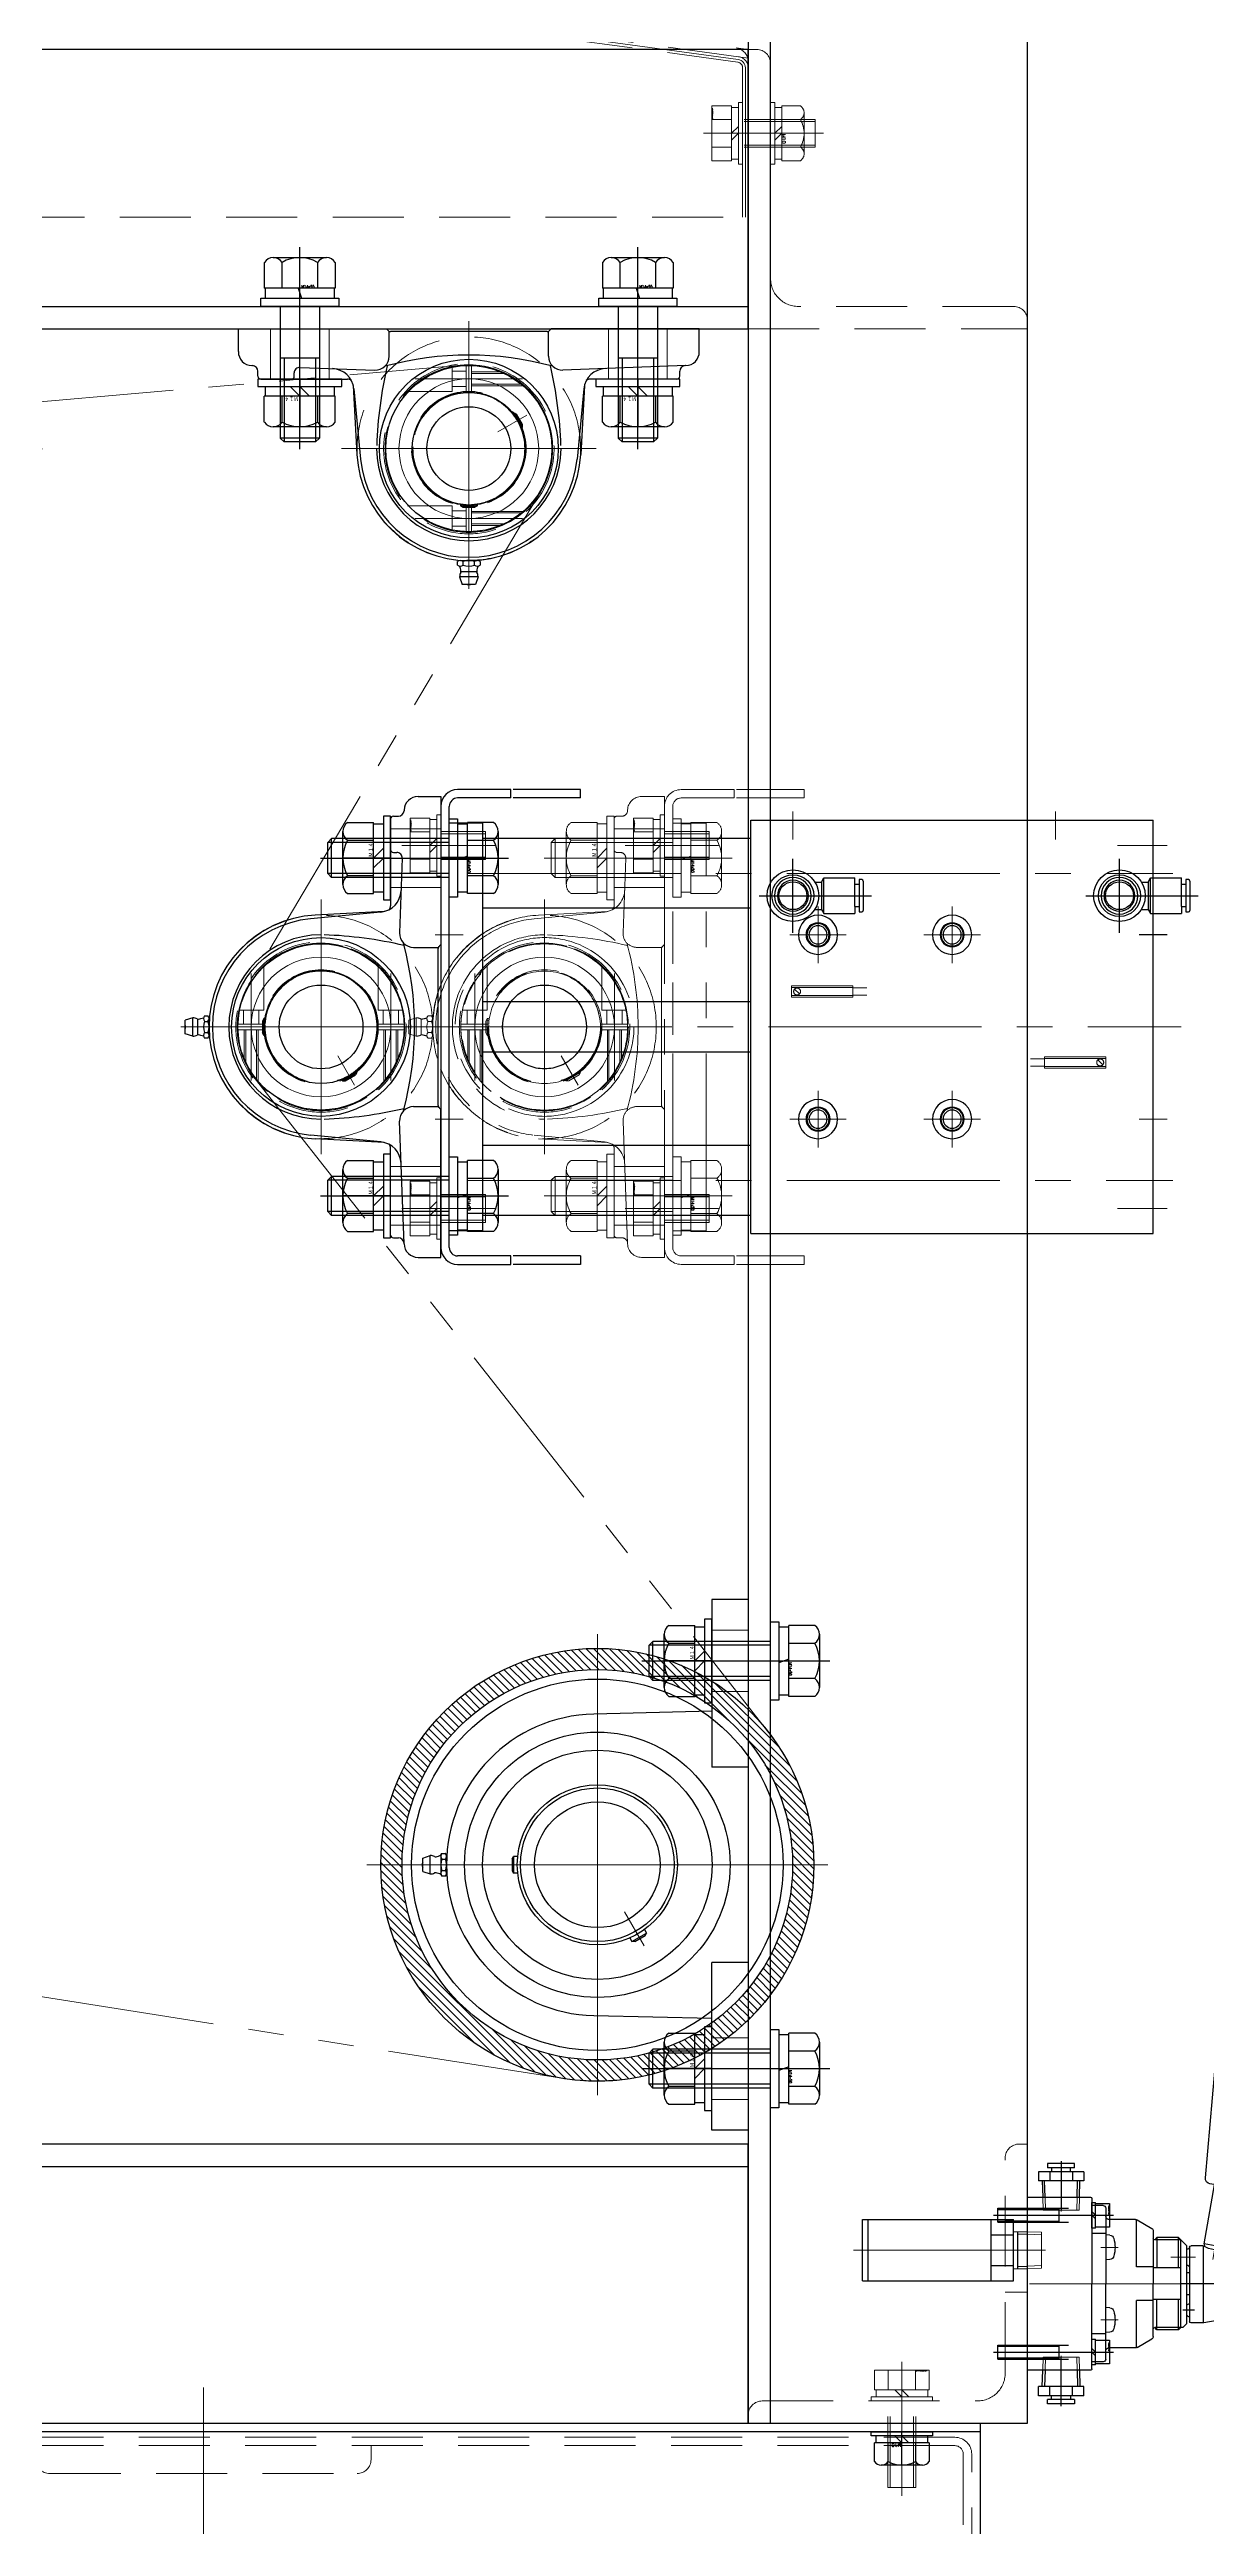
# Model space of a CAD drawing. Header units: millimetres. Extents: x -8731 to 85711, y -14522 to 31379.
# Drawn here: x 7491 to 7905, y 21304 to 22191 of the extents above; entities that cross this region are included whole.
import ezdxf

# ---------------------------------------------------------------- set-up
doc = ezdxf.new("R2010")
doc.units = ezdxf.units.MM
doc.header["$LTSCALE"] = 4
for name, pattern in [('CENTER2', [28.575, 19.05, -3.175, 3.175, -3.175]), ('HIDDEN', [9.525, 6.35, -3.175]), ('PHANTOM2', [31.75, 15.875, -3.175, 3.175, -3.175, 3.175, -3.175])]:
    doc.linetypes.add(name, pattern=pattern)
for name, color, linetype, lineweight in [('01_NORMAL', 7, 'Continuous', 25), ('04_HIDDEN', 2, 'HIDDEN', 13), ('05_CENTER', 4, 'CENTER2', 13), ('06_PHANTOM', 2, 'PHANTOM2', 13)]:
    doc.layers.add(name, color=color, linetype=linetype, lineweight=lineweight)
doc.layers.add('10_DRAFT', color=8, linetype='Continuous', lineweight=0, plot=False)
doc.styles.add('KANJI0', font='txt.shx', dxfattribs={"width": 0.9, "height": 30, "bigfont": 'bigfont'})
doc.styles.add('KSS_TXT', font='txt.shx', dxfattribs={"bigfont": 'extfont2.shx'})
doc.styles.add('KSS_TXT_L', font='txt.shx', dxfattribs={"height": 9, "bigfont": 'extfont2.shx'})

# ---------------------------------------------------------------- blocks, each defined once
blk = doc.blocks.new('A$C2A205131_1_1_1')
at = {"color": 0}
for p, q in [((0, 18), (0, -37.63)), ((1025, 18), (0, 18))]:
    blk.add_line(p, q, dxfattribs=at)
blk.add_arc((5, -37.63), 5, 180, 262.25966, dxfattribs=at)
at = {"layer": '04_HIDDEN'}
for p, q in [((2, 18), (2, -35.48)), ((3.46, -39.44), (1026.27, -178.47)), ((3.73, -37.46), (1026.54, -176.48))]:
    blk.add_line(p, q, dxfattribs=at)
for radius in [4, 2]:
    blk.add_arc((4, -35.48), radius, 180, 262.25966, dxfattribs=at)
at = {"layer": '05_CENTER'}
blk.add_line((-4.66, -12), (6.66, -12), dxfattribs=at)
at = {"layer": '10_DRAFT'}
for p, q in [((0, -38.97), (0, -35.48)), ((0, -37.63), (0, -42)), ((3.46, -39.44), (0, -38.97)), ((0, -42), (4.33, -42.59))]:
    blk.add_line(p, q, dxfattribs=at)
blk.add_lwpolyline([(1029, -272), (1029, -180.45, 0.375177), (1026.4, -177.47), (3.6, -38.45, -0.375177), (1, -35.48), (1, 18)], format="xyb", dxfattribs=at)
blk = doc.blocks.new('A$C7E374867_2_1')
at = {"color": 0}
for p, q in [((-9.81, 11), (9.81, 11)), ((-9.81, 4), (-9.81, 11)), ((-4.91, 4), (-4.91, 11)), ((4.91, 4), (4.91, 11)), ((9.81, 4), (9.81, 11)), ((-11, 1.5), (11, 1.5)), ((-11, 1.5), (-11, 0)), ((-11, 0), (11, 0)), ((9.81, 4), (-9.81, 4)), ((-9.25, 4), (-9.25, 1.5)), ((0, 1.5), (-2.5, 4)), ((0, 4), (2.5, 1.5)), ((9.25, 1.5), (9.25, 4)), ((11, 0), (11, 1.5))]:
    blk.add_line(p, q, dxfattribs=at)
at = {"color": 0, "linetype": 'CENTER2'}
blk.add_line((0, -29), (0, 14), dxfattribs=at)
at = {"color": 0, "linetype": 'HIDDEN'}
for p, q in [((-5, -26), (-5, 0)), ((-4.19, -26), (-4.19, 0)), ((4.19, -26), (4.19, 0)), ((5, -26), (5, 0)), ((-5, -26), (5, -26))]:
    blk.add_line(p, q, dxfattribs=at)
at = {"layer": '10_DRAFT', "style": 'KSS_TXT_L'}
blk.add_text('BT-M10x30L,SW,PW', height=0.3, dxfattribs=at).set_placement((5.05, 10.66))
blk = doc.blocks.new('M10Nza_1_1_1')
at = {"color": 0}
for p, q in [((-9.8, 4), (-9.8, 10.69)), ((-7.35, 12), (7.35, 12)), ((-4.9, 4), (-4.9, 10.69)), ((4.9, 10.69), (4.9, 4)), ((9.8, 10.69), (9.8, 4)), ((-9.8, 4), (9.8, 4)), ((-9.2, 1.5), (-9.2, 4)), ((0, 1.5), (-2.5, 4)), ((0, 4), (2.5, 1.5)), ((9.2, 4), (9.2, 1.5))]:
    blk.add_line(p, q, dxfattribs=at)
at = {"color": 0, "linetype": 'CENTER2'}
blk.add_line((0, 12), (0, 0), dxfattribs=at)
at = {"color": 0}
blk.add_lwpolyline([(-11, 1.5), (11, 1.5), (11, 0), (-11, 0)], close=True, dxfattribs=at)
for centre, radius, start, end in [((-7.35, 9.06), 2.94, 33.626, 146.374), ((0, 2.2), 9.8, 60, 120), ((7.35, 9.06), 2.94, 33.626, 146.374)]:
    blk.add_arc(centre, radius, start, end, dxfattribs=at)
at = {"layer": '10_DRAFT', "style": 'KSS_TXT'}
blk.add_text('M10', height=1.25, dxfattribs=at).set_placement((0.26, 4.12))
blk = doc.blocks.new('A$C08C40B1A_1')
at = {"layer": '04_HIDDEN'}
blk.add_blockref('A$C2A205131_1_1_1', (-1500, 12), dxfattribs=at)
for name, p, rotation in [('A$C7E374867_2_1', (-1498, 0), 270), ('M10Nza_1_1_1', (-1508, 0), 90)]:
    blk.add_blockref(name, p, dxfattribs=dict(at, rotation=rotation))
blk = doc.blocks.new('MUCAP206Ja_1_1_1')
at = {"color": 0}
for p, q in [((-3.3, 88.8), (-2.4, 91.5)), ((-3.3, 88.8), (3.3, 88.8)), ((-2.4, 91.5), (2.4, 91.5)), ((3.3, 88.8), (2.4, 91.5)), ((-4.04, 83.37), (-4.04, 84.63)), ((3.03, 83), (-3.03, 83)), ((-2.8, 87.05), (2.8, 87.05)), ((-2.02, 84.63), (-2.02, 83.37)), ((2.02, 84.63), (2.02, 83.37)), ((4.04, 84.63), (4.04, 83.37)), ((-3, 63.4), (-2.13, 63.9)), ((3, 63.4), (-3, 63.4)), ((-3, 62.93), (-3, 63.4)), ((-2.45, 63), (-2.45, 63.72)), ((2.13, 63.9), (-2.13, 63.9)), ((3, 63.4), (2.13, 63.9)), ((2.45, 63), (2.45, 63.72)), ((3, 62.93), (3, 63.4)), ((-41.38, 20.25), (-40.04, 45.06)), ((-41.16, 21.47), (-38.73, 46.65)), ((41.16, 21.47), (38.73, 46.65)), ((41.38, 20.25), (40.04, 45.06)), ((-18.84, 35.48), (-19.25, 35.25)), ((-19.25, 35.25), (-16.25, 30.05)), ((-19.25, 35.25), (-19.25, 34.25)), ((-18.63, 34.97), (-19.25, 34.61)), ((-19.25, 34.25), (-17.12, 30.55)), ((-16.25, 30.05), (-17.12, 30.55)), ((-16.18, 30.73), (-16.8, 30.37)), ((-15.84, 30.29), (-16.25, 30.05)), ((-74.5, 18), (-43.4, 18)), ((74.5, 18), (43.4, 18)), ((-77.69, 13.18), (-33.69, 14.81)), ((-75.5, 17), (-75.5, 15.19)), ((-28.5, 9.81), (-28.5, 1)), ((28.5, 9.81), (28.5, 1)), ((60.43, 13.82), (33.69, 14.81)), ((62.5, 17), (62.5, 15.82)), ((75.5, 17), (75.5, 15.19)), ((77.69, 13.18), (77.43, 13.19)), ((-82.5, 8.18), (-82.5, 0)), ((-82.5, 0), (-29.5, 0)), ((-29.5, 0), (-28.5, 1)), ((-28.09, 1), (28.09, 1)), ((29.5, 0), (28.5, 1)), ((82.5, 0), (29.5, 0)), ((82.5, 8.18), (82.5, 0))]:
    blk.add_line(p, q, dxfattribs=at)
for radius in [32, 29.75, 20.25, 15]:
    blk.add_circle((0, 42.9), radius, dxfattribs=at)
for centre, radius, start, end in [((0, 88.8), 3.3, 180, 208.06161), ((0, 90.01), 1.59, 69.55499, 110.44501), ((0, 88.8), 3.3, 331.93839, 0), ((0, 42.9), 40.1, 3.08459, 176.91541), ((0, 42.9), 38.91, 5.52315, 174.47685), ((-3.03, 83.44), 1.56, 49.73979, 130.26021), ((-3.03, 84.56), 1.56, 229.73979, 310.26021), ((-8.79, 87.42), 6, 336.17154, 353.89834), ((-3.62, 86.87), 0.8, 353.89834, 28.06161), ((0, 79.3), 5.7, 69.22909, 110.77091), ((0, 88.7), 5.7, 249.22909, 290.77091), ((3.03, 83.44), 1.56, 49.73979, 130.26021), ((3.03, 84.56), 1.56, 229.73979, 310.26021), ((3.62, 86.87), 0.8, 151.93839, 186.10166), ((8.79, 87.42), 6, 186.10166, 203.82846), ((0, 42.9), 33, 0, 180), ((112.94, 46.65), 146, 181.90096, 193.24508), ((-112.94, 46.65), 146, 346.75492, 358.09904), ((-74.5, 17), 1, 90, 180), ((-49.13, 22.24), 8, 272.1211, 354.47685), ((-43.4, 20), 2, 270, 312.59897), ((49.13, 22.24), 8, 185.52315, 267.8789), ((43.4, 20), 2, 227.40103, 270), ((63.5, 17), 1, 90, 180), ((74.5, 17), 1, 0, 90), ((-77.5, 8.18), 5, 92.1211, 180), ((-77.5, 15.19), 2, 272.1211, 0), ((-33.5, 9.81), 5, 0, 92.1211), ((0, 123.4), 114, 254.71535, 285.28465), ((33.5, 9.81), 5, 87.8789, 180), ((60.5, 15.82), 2, 267.8789, 0), ((77.5, 15.19), 2, 180, 267.8789), ((77.5, 8.18), 5, 0, 87.8789), ((-28.09, 0), 1, 90, 135), ((28.09, 0), 1, 45, 90)]:
    blk.add_arc(centre, radius, start, end, dxfattribs=at)
at = {"layer": '04_HIDDEN', "color": 0}
for p, q in [((-71, 18), (-71, 0)), ((-50, 18), (-50, 0)), ((50, 18), (50, 0)), ((71, 18), (71, 0))]:
    blk.add_line(p, q, dxfattribs=at)
at = {"layer": '05_CENTER', "color": 0}
for p, q in [((0, 93.11), (0, 0)), ((-45.17, 42.9), (45.17, 42.9)), ((-20.78, 30.9), (-10.39, 36.9)), ((-60.5, 23), (-60.5, -5)), ((60.5, 23), (60.5, -5))]:
    blk.add_line(p, q, dxfattribs=at)
at = {"layer": '10_DRAFT'}
blk.add_circle((0, 42.9), 25, dxfattribs=at)
blk = doc.blocks.new('M14Nza_1_1_1')
at = {"color": 0}
for p, q in [((-12.7, 15.4), (-12.7, 6.1)), ((-9.52, 17.1), (9.52, 17.1)), ((-6.35, 6.1), (-6.35, 15.4)), ((6.35, 15.4), (6.35, 6.1)), ((12.7, 15.4), (12.7, 6.1)), ((-12.7, 6.1), (12.7, 6.1)), ((-12.25, 2.6), (-12.25, 6.1)), ((-3.5, 6.1), (0, 2.6)), ((0, 6.1), (3.5, 2.6)), ((12.25, 6.1), (12.25, 2.6))]:
    blk.add_line(p, q, dxfattribs=at)
at = {"color": 0, "linetype": 'CENTER2'}
blk.add_line((0, 0), (0, 17.1), dxfattribs=at)
at = {"color": 0}
blk.add_lwpolyline([(-15, 0), (15, 0), (15, 2.6), (-15, 2.6)], close=True, dxfattribs=at)
for centre, radius, start, end in [((-9.52, 13.29), 3.81, 33.626, 146.374), ((0, 4.4), 12.7, 60, 120), ((9.52, 13.29), 3.81, 33.626, 146.374)]:
    blk.add_arc(centre, radius, start, end, dxfattribs=at)
at = {"layer": '10_DRAFT', "ltscale": 3, "style": 'KANJI0', "width": 0.82}
blk.add_text('Ｍ１４', height=1.5, dxfattribs=at).set_placement((0.39, 6.2))
blk = doc.blocks.new('A$C6FDC4AF3_1_1_1')
at = {"color": 0}
for radius in [40, 30.5, 20.5]:
    blk.add_circle((0, 0), radius, dxfattribs=at)
at = {"layer": '05_CENTER'}
for p, q in [((0, -45.6), (0, 45.6)), ((45.6, 0), (-45.6, 0))]:
    blk.add_line(p, q, dxfattribs=at)
blk = doc.blocks.new('A$C6A332CFA_1_1_1')
at = {"color": 0}
for radius in [30, 20]:
    blk.add_circle((0, 0), radius, dxfattribs=at)
at = {"layer": '01_NORMAL'}
blk.add_circle((0, 0), 15, dxfattribs=at)
at = {"layer": '10_DRAFT'}
for p, q in [((0, -34.46), (0, 34.46)), ((34.46, 0), (-34.46, 0))]:
    blk.add_line(p, q, dxfattribs=at)
blk = doc.blocks.new('SCSPJ40-12a_1_1')
at = {"color": 0}
for p, q in [((-1, 19.97), (-1, 29.98)), ((1, 19.97), (1, 29.98)), ((-1, -19.97), (-1, -29.98)), ((1, -19.97), (1, -29.98))]:
    blk.add_line(p, q, dxfattribs=at)
for radius, start, end in [(30, 91.91021, 268.08979), (30, 271.91021, 88.08979), (20, 92.86598, 267.13403), (20, 272.86599, 87.13401)]:
    blk.add_arc((0, 0), radius, start, end, dxfattribs=at)
at = {"layer": '04_HIDDEN', "color": 0}
for p, q in [((-13.18, 26.95), (-1, 26.95)), ((-11.99, 27.5), (-1, 27.5)), ((1, 27.75), (6, 27.75)), ((6, 20.5), (6, 29.39)), ((-19.84, 22.5), (-1, 22.5)), ((-19.2, 23.05), (-1, 23.05)), ((1, 22.25), (6, 22.25)), ((6, 20.5), (21.9, 20.5)), ((-19.84, -22.5), (-1, -22.5)), ((-19.2, -23.05), (-1, -23.05)), ((1, -22.25), (6, -22.25)), ((6, -20.5), (6, -29.39)), ((6, -20.5), (21.9, -20.5)), ((-13.18, -26.95), (-1, -26.95)), ((-11.99, -27.5), (-1, -27.5)), ((1, -27.75), (6, -27.75))]:
    blk.add_line(p, q, dxfattribs=at)
at = {"layer": '05_CENTER', "color": 0}
for p, q in [((0, 32.3), (0, -32.3)), ((-19.19, 25), (19.19, 25)), ((-32.3, 0), (32.3, 0)), ((-19.19, -25), (19.19, -25))]:
    blk.add_line(p, q, dxfattribs=at)
blk = doc.blocks.new('A$C235153E3_1_1')
for name in ['A$C6FDC4AF3_1_1_1', 'A$C6A332CFA_1_1_1']:
    blk.add_blockref(name, (0, 0))
at = {"color": 4}
blk.add_blockref('SCSPJ40-12a_1_1', (0, 0), dxfattribs=at)
blk = doc.blocks.new('A$C3DE3586F_1_1_1')
at = {"color": 0, "linetype": 'CENTER2'}
blk.add_line((0, -51.09), (0, 21.25), dxfattribs=at)
at = {"color": 0}
for p, q in [((-12.7, 15.8), (-12.7, 6.5)), ((-9.52, 17.5), (9.52, 17.5)), ((-6.35, 6.5), (-6.35, 15.8)), ((6.35, 15.8), (6.35, 6.5)), ((12.7, 15.8), (12.7, 6.5)), ((-14, 0), (-14, 3)), ((-14, 3), (14, 3)), ((14, 0), (-14, 0)), ((12.7, 6.5), (-12.7, 6.5)), ((-12.25, 3), (-12.25, 6.5)), ((-7, 0), (-7, -47.1)), ((-0.64, 6.5), (0.64, 3)), ((7, 0), (7, -47.1)), ((12.25, 6.5), (12.25, 3)), ((14, 3), (14, 0)), ((7, -18.5), (-7, -18.5)), ((-5.6, -18.5), (-5.6, -48.5)), ((5.6, -18.5), (5.6, -48.5)), ((-7, -47.1), (-5.6, -48.5)), ((7, -47.1), (-7, -47.1)), ((5.6, -48.5), (-5.6, -48.5)), ((7, -47.1), (5.6, -48.5))]:
    blk.add_line(p, q, dxfattribs=at)
for centre, radius, start, end in [((-9.52, 13.69), 3.81, 33.626, 146.374), ((0, 4.8), 12.7, 60, 120), ((9.52, 13.69), 3.81, 33.626, 146.374)]:
    blk.add_arc(centre, radius, start, end, dxfattribs=at)
at = {"layer": '10_DRAFT', "ltscale": 3, "style": 'KANJI0', "width": 0.82}
blk.add_text('M14x55', height=1, dxfattribs=at).set_placement((0.53, 6.6))
blk = doc.blocks.new('A$C7A434C01_1_1_1')
at = {"color": 4}
blk.add_blockref('MUCAP206Ja_1_1_1', (0, -72.9), dxfattribs=at)
at = {"rotation": 180}
for p in [(-60.5, -80.9), (60.5, -80.9)]:
    blk.add_blockref('A$C3DE3586F_1_1_1', p, dxfattribs=at)
for p in [(-60.5, -54.9), (60.5, -54.9)]:
    blk.add_blockref('M14Nza_1_1_1', p)
at = {"layer": '04_HIDDEN'}
blk.add_blockref('A$C235153E3_1_1', (0, -30), dxfattribs=at)
blk = doc.blocks.new('AN202-02a_1_1_1')
at = {"color": 0}
for p, q in [((-59.06, 11), (-13.06, 11)), ((-59.06, 11), (-59.06, -11)), ((-57.06, 11), (-57.06, -11)), ((-13.06, 11), (-13.06, -11)), ((-13.06, 10.97), (-5.06, 10.97)), ((-5.06, 10.97), (-5.06, -10.97)), ((-13.06, 5.48), (-5.06, 5.48)), ((-5.06, 6.7), (0, 6.55)), ((-3.49, 6.65), (-3.49, -6.65)), ((-3.49, 5.8), (0, 5.69)), ((-13.06, -5.49), (-5.06, -5.49)), ((-5.06, -6.7), (0, -6.55)), ((-3.49, -5.8), (0, -5.69)), ((-59.06, -11), (-13.06, -11)), ((-13.06, -10.97), (-5.06, -10.97))]:
    blk.add_line(p, q, dxfattribs=at)
at = {"layer": '05_CENTER', "color": 0}
blk.add_line((-62.32, 0), (4.94, 0), dxfattribs=at)
at = {"layer": '10_DRAFT'}
for p, q in [((0, 6.55), (4.94, 6.39)), ((0, -6.55), (0, 6.55)), ((0, 5.69), (4.94, 5.53)), ((4.94, 6.39), (4.94, -6.39)), ((0, -5.69), (4.94, -5.53)), ((0, -6.55), (4.94, -6.39))]:
    blk.add_line(p, q, dxfattribs=at)
blk = doc.blocks.new('KQ2H06-02Sa_1_1_1')
at = {"color": 0}
for p, q in [((8.08, 9.1), (-8.08, 9.1)), ((-8.08, 9.1), (-8.08, 5.8)), ((4.85, 12), (-4.85, 12)), ((-4.85, 12), (-4.85, 10.5)), ((4.85, 10.5), (-4.85, 10.5)), ((-4.04, 9.1), (-4.04, 5.8)), ((-3.4, 10.5), (-3.4, 9.1)), ((3.4, 9.1), (3.4, 10.5)), ((4.04, 9.1), (4.04, 5.8)), ((4.85, 10.5), (4.85, 12)), ((8.08, 9.1), (8.08, 5.8)), ((8.08, 5.8), (-8.08, 5.8)), ((-6.76, 5.8), (-6.58, 0)), ((-5.72, 0), (-5.9, 5.8)), ((5.72, 0), (5.9, 5.8)), ((6.58, 0), (6.76, 5.8))]:
    blk.add_line(p, q, dxfattribs=at)
at = {"color": 0, "linetype": 'CENTER2'}
blk.add_line((0, 12.83), (0, -4.7), dxfattribs=at)
at = {"layer": '10_DRAFT'}
for p, q in [((-6.58, 0), (6.58, 0)), ((-5.58, -4.7), (-5.72, 0)), ((5.58, -4.7), (5.72, 0)), ((6.43, -4.7), (6.58, 0)), ((-6.58, 0), (-6.43, -4.7)), ((6.43, -4.7), (-6.43, -4.7))]:
    blk.add_line(p, q, dxfattribs=at)
blk = doc.blocks.new('VH202-02a_1_1_1')
at = {"color": 0}
for p, q in [((72.24, 88.65), (89.39, 90.15)), ((35.23, 78.73), (72.24, 88.65)), ((76.06, 66.99), (72.24, 88.65)), ((-12.32, 72.59), (-14, 63.04)), ((-11.82, 73), (11.32, 73)), ((0, 76), (0, 55)), ((12.06, 71.18), (11.81, 72.59)), ((12.89, 71.08), (11.99, 70.66)), ((12.89, 71.08), (34.06, 74.81)), ((12.89, 71.08), (14.28, 63.2)), ((33.78, 76.45), (34.76, 70.87)), ((76.06, 66.99), (92.69, 71.44)), ((-14, 63.04), (-14, 58.5)), ((-14, 63), (13.39, 63)), ((14.28, 63.2), (13.25, 63.29)), ((13.5, 62.79), (13.5, 58.5)), ((14.28, 63.2), (35.45, 66.93)), ((34.76, 70.87), (35.74, 65.29)), ((37.89, 63.65), (76.06, 66.99)), ((-16.5, 54), (-15.69, 54.81)), ((-16.5, 54), (-16.5, 46.31)), ((-16.5, 54), (-5.66, 54)), ((-15.69, 55.52), (-14.21, 57)), ((-15.69, 55.52), (-15.69, 54.81)), ((-15.69, 54.81), (15.69, 54.81)), ((-15.69, 54.81), (-15.69, 45.5)), ((-14.21, 57), (0, 57)), ((13.06, 58), (-13.5, 58)), ((-9.5, 59.74), (-9.5, 55.58)), ((-5.66, 54.81), (-5.66, 45)), ((-4, 58), (-4, 57)), ((0, 57), (13.5, 57)), ((4, 57), (4, 58)), ((5.66, 54.81), (5.66, 45)), ((5.66, 54), (16.5, 54)), ((12.3, 57), (12.3, 57.03)), ((15.69, 54.81), (13.5, 57)), ((15.69, 54.81), (15.69, 45.5)), ((16.5, 54), (15.69, 54.81)), ((16.5, 54), (16.5, 46.31)), ((-22.87, 39.17), (-19.79, 44.5)), ((-18.92, 45), (0, 45)), ((-16.5, 46.31), (-15.69, 45.5)), ((-16.5, 46.31), (-5.66, 46.31)), ((-6, 45), (-6, 38.94)), ((18.92, 45), (0, 45)), ((16.5, 46.31), (5.66, 46.31)), ((6, 45), (6, 38.94)), ((16.5, 46.31), (15.69, 45.5)), ((22.87, 39.17), (19.79, 44.5)), ((-23, 38.67), (-23, 29)), ((-22.96, 38.94), (-6, 38.94)), ((6, 38.94), (22.96, 38.94)), ((23, 38.67), (23, 29)), ((-28, 27), (-28, 23)), ((-27, 28), (0, 28)), ((-18, 28), (-18, 23)), ((-17.37, 29.46), (-17.5, 28)), ((-8.63, 29.46), (-8.5, 28)), ((27, 28), (0, 28)), ((8.63, 29.46), (8.5, 28)), ((17.37, 29.46), (17.5, 28)), ((18, 28), (18, 23)), ((28, 27), (28, 23)), ((-31, 22.5), (-31, 0)), ((-30.5, 23), (0, 23)), ((30.5, 23), (0, 23)), ((31, 0), (31, 22.5)), ((-31, 0), (31, 0))]:
    blk.add_line(p, q, dxfattribs=at)
for centre, radius, start, end in [((89.56, 88.16), 2, 25.55214, 95.00006), ((64.3, 76.08), 30, 354.44778, 25.55219), ((-11.82, 72.5), 0.5, 89.99982, 169.99997), ((11.32, 72.5), 0.5, 9.99987, 89.99812), ((25.8, 69.22), 13.88, 171.87724, 207.62492), ((35.74, 76.8), 2, 105.00001, 189.99991), ((92.17, 73.37), 2, 284.99993, 354.44756), ((37.71, 65.64), 2, 189.99997, 274.99998), ((-13.5, 58.5), 0.5, 180.00004, 269.99991), ((-9.5, 58.62), 2.5, 194.47494, 220.53957), ((-9.5, 58.62), 2.5, 319.46045, 345.52505), ((5.7, 57), 1, 0, 89.99998), ((13.3, 57.03), 1, 101.5371, 180.00018), ((13, 58.5), 0.5, 281.53894, 0.00004), ((-18.92, 44), 1, 89.99965, 149.99975), ((-16.19, 45.5), 0.5, 270.00002, 359.99996), ((16.19, 45.5), 0.5, 180.00004, 269.99996), ((18.92, 44), 1, 30.00019, 90.00036), ((-22, 38.67), 1, 150.00013, 180.00018), ((22, 38.67), 1, 0, 29.99987), ((-27, 27), 1, 89.99998, 179.99996), ((-24, 29), 1, 270.00002, 359.99996), ((-15.78, 29.32), 1.6, 105.494, 174.99994), ((-13, 19.3), 12, 74.50605, 105.49442), ((-10.22, 29.32), 1.6, 5.00007, 74.506), ((10.22, 29.32), 1.6, 105.494, 174.99994), ((13, 19.3), 12, 74.50605, 105.49442), ((15.78, 29.32), 1.6, 5.00007, 74.506), ((24, 29), 1, 180.00004, 270.00002), ((27, 27), 1, 0, 90.00004), ((-30.5, 22.5), 0.5, 89.99998, 180.00002), ((30.5, 22.5), 0.5, 0, 89.99998)]:
    blk.add_arc(centre, radius, start, end, dxfattribs=at)
at = {"layer": '05_CENTER', "color": 0}
for p, q in [((8.64, 66.27), (97.11, 81.87)), ((0, 76.89), (0, 0)), ((9.5, 60.12), (9.5, 51.24)), ((-13, 32.4), (-13, 26.23)), ((13, 32.4), (13, 26.23)), ((-24.5, 25.5), (-24.5, -3.39)), ((24.5, 25.5), (24.5, -3.39)), ((-33.14, 12), (-25.86, 12)), ((33.14, 12), (25.86, 12)), ((12, 6.43), (12, -2.44))]:
    blk.add_line(p, q, dxfattribs=at)
at = {"color": 0, "rotation": 90}
blk.add_blockref('KQ2H06-02Sa_1_1_1', (-31, 12), dxfattribs=at)
at = {"color": 0, "xscale": -1, "rotation": 270}
blk.add_blockref('KQ2H06-02Sa_1_1_1', (31, 12), dxfattribs=at)
blk = doc.blocks.new('A$C7F2E56CE_1_1_1')
at = {"color": 4}
blk.add_blockref('VH202-02a_1_1_1', (0, 0), dxfattribs=at)
at = {"color": 4, "rotation": 90}
blk.add_blockref('AN202-02a_1_1_1', (12, 0), dxfattribs=at)
blk = doc.blocks.new('A$C169829DD_1_1_1')
at = {"color": 0}
for p, q in [((-4.6, 1.3), (-4.6, 0)), ((-4.6, 1.3), (4.6, 1.3)), ((-4.6, 0), (4.6, 0)), ((4.25, 6.3), (-4.25, 6.3)), ((-4.25, 6.3), (-4.25, 1.3)), ((0, 0), (-1.3, 1.3)), ((0, 1.3), (1.3, 0)), ((4.25, 1.3), (4.25, 6.3)), ((4.6, 0), (4.6, 1.3))]:
    blk.add_line(p, q, dxfattribs=at)
at = {"color": 0, "linetype": 'HIDDEN'}
for p, q in [((-2.5, -33.7), (-2.5, 0)), ((2.5, -33.7), (2.5, 0)), ((-2.5, -11.7), (2.5, -11.7)), ((-2.07, -33.7), (-2.07, -11.7)), ((2.07, -33.7), (2.07, -11.7)), ((-2.5, -33.7), (2.5, -33.7))]:
    blk.add_line(p, q, dxfattribs=at)
at = {"color": 0, "linetype": 'CENTER2'}
blk.add_line((0, -35.2), (0, 7.8), dxfattribs=at)
at = {"layer": '10_DRAFT', "style": 'KSS_TXT_L'}
blk.add_text('CS-M5x35L,SW', height=0.3, dxfattribs=at).set_placement((0.38, 5.96))
blk = doc.blocks.new('A$C25D70F81_1_1_1')
at = {"rotation": 270}
for name, p in [('A$C7F2E56CE_1_1_1', (0, 0)), ('A$C169829DD_1_1_1', (23, 24.5)), ('A$C169829DD_1_1_1', (23, -24.5))]:
    blk.add_blockref(name, p, dxfattribs=at)
blk = doc.blocks.new('A$C0B951DBD_1_1_1')
h = blk.add_hatch()
h.set_pattern_fill('_USER', color=3, scale=2, angle=45, pattern_type=0)
h.set_pattern_definition([(45, (3734.4048, -2503.3846), (-1.4142136, 1.4142136), [])])
h.paths.add_polyline_path([(0, 69.9), (0, 77.5, 0.414214), (-77.5, 0), (-69.9, 0, -0.414214)])
h.paths.add_polyline_path([(0, 77.5), (0, 69.9, -0.414214), (69.9, 0), (77.5, 0, 0.414214)])
h.paths.add_polyline_path([(77.5, 0), (69.9, 0, -0.414214), (0, -69.9), (0, -77.5, 0.414214)])
h.paths.add_polyline_path([(-69.9, 0), (-77.5, 0, 0.414214), (0, -77.5), (0, -69.9, -0.414214)])
at = {"color": 3}
blk.add_circle((0, 0), 77.5, dxfattribs=at)
at = {"color": 0}
for radius in [69.9, 66.5, 27.5, 22.5]:
    blk.add_circle((0, 0), radius, dxfattribs=at)
at = {"layer": '05_CENTER'}
for p, q in [((0, 82.52), (0, -82.52)), ((82.52, 0), (-82.52, 0))]:
    blk.add_line(p, q, dxfattribs=at)
blk = doc.blocks.new('MUCP209a_1_1_1')
at = {"color": 0}
for p, q in [((-2.4, 116.5), (-3.3, 113.8)), ((-2.4, 116.5), (2.4, 116.5)), ((2.4, 116.5), (3.3, 113.8)), ((-3.5, 110), (-4.04, 109.69)), ((-4.04, 108.31), (-4.04, 109.69)), ((-3.5, 108), (-4.04, 108.31)), ((-3.03, 110), (-3.5, 110)), ((-3.5, 108), (-3.03, 108)), ((-3.3, 113.8), (3.3, 113.8)), ((-3.18, 108), (-3.18, 107.91)), ((0, 110), (-3.03, 110)), ((-3.03, 108), (0, 108)), ((-2.02, 109.69), (-2.02, 108.31)), ((3.03, 110), (0, 110)), ((0, 108), (3.03, 108)), ((2.02, 109.69), (2.02, 108.31)), ((3.5, 110), (3.03, 110)), ((3.03, 108), (3.5, 108)), ((3.18, 108), (3.18, 107.91)), ((3.5, 110), (4.04, 109.69)), ((3.5, 108), (4.04, 108.31)), ((4.04, 109.69), (4.04, 108.31)), ((-2.13, 84.5), (-3, 84)), ((3, 84), (-3, 84)), ((-3, 82.49), (-3, 84)), ((2.13, 84.5), (-2.13, 84.5)), ((2.13, 84.5), (3, 84)), ((3, 82.49), (3, 84)), ((-53.99, 55.24), (-54.95, 13)), ((54.95, 13), (53.99, 55.24)), ((-26.18, 42.35), (-27.48, 41.6)), ((-27.48, 41.6), (-24.48, 36.4)), ((-27.48, 40.6), (-27.48, 41.6)), ((-27.48, 40.6), (-25.35, 36.9)), ((-25.35, 36.9), (-24.48, 36.4)), ((-23.18, 37.16), (-24.48, 36.4)), ((-95, 0), (-95, 13)), ((-95, 13), (-35, 13)), ((-35, 0), (-35, 13)), ((35, 0), (35, 13)), ((95, 13), (35, 13)), ((95, 0), (95, 13)), ((95, 0), (-95, 0))]:
    blk.add_line(p, q, dxfattribs=at)
for radius in [47.5, 41.05, 41.05, 28.65, 22.5]:
    blk.add_circle((0, 54), radius, dxfattribs=at)
for centre, radius, start, end in [((0, 115.21), 1.59, 54.19606, 125.80394), ((0, 54), 54, 1.31332, 178.68668), ((-8.74, 112.93), 6, 330.76098, 348.65336), ((0, 113.8), 3.3, 180, 207.48703), ((-3.64, 111.91), 0.8, 348.65336, 27.48703), ((3.64, 111.91), 0.8, 152.51297, 191.34664), ((8.74, 112.93), 6, 191.34664, 209.23902), ((0, 113.8), 3.3, 332.51297, 0)]:
    blk.add_arc(centre, radius, start, end, dxfattribs=at)
for points, weights in [([(-3.03, 110), (-3.5, 110), (-4.04, 109.69)], [1, 1.07194812406, 1.06657306684]), ([(-4.04, 108.31), (-3.5, 108), (-3.03, 108)], [1.06657306684, 1.07194812406, 1]), ([(-2.02, 109.69), (-2.56, 110), (-3.03, 110)], [1.06657306684, 1.07194812406, 1]), ([(-3.03, 108), (-2.56, 108), (-2.02, 108.31)], [1, 1.07194812406, 1.06657306684]), ([(0, 110), (-0.94, 110), (-2.02, 109.69)], [1, 1.07194812406, 1.06657306684]), ([(-2.02, 108.31), (-0.94, 108), (0, 108)], [1.06657306684, 1.07194812406, 1]), ([(2.02, 109.69), (0.94, 110), (0, 110)], [1.06657306684, 1.07194812406, 1]), ([(0, 108), (0.94, 108), (2.02, 108.31)], [1, 1.07194812406, 1.06657306684]), ([(3.03, 110), (2.56, 110), (2.02, 109.69)], [1, 1.07194812406, 1.06657306684]), ([(2.02, 108.31), (2.56, 108), (3.03, 108)], [1.06657306684, 1.07194812406, 1]), ([(4.04, 109.69), (3.5, 110), (3.03, 110)], [1.06657306684, 1.07194812406, 1]), ([(3.03, 108), (3.5, 108), (4.04, 108.31)], [1, 1.07194812406, 1.06657306684])]:
    blk.add_rational_spline(points, weights, degree=2, dxfattribs=at)
at = {"layer": '04_HIDDEN', "color": 0}
for p, q in [((-84, 13), (-84, 0)), ((-62, 13), (-62, 0)), ((62, 13), (62, 0)), ((84, 13), (84, 0))]:
    blk.add_line(p, q, dxfattribs=at)
at = {"layer": '05_CENTER', "color": 0}
for p, q in [((0, 0), (0, 121.78)), ((-61.89, 54), (61.89, 54)), ((-29.01, 37.25), (-16.89, 44.25)), ((-73, 17.3), (-73, -4.45)), ((73, 17.3), (73, -4.45))]:
    blk.add_line(p, q, dxfattribs=at)
blk = doc.blocks.new('A$C4E513AF4_1_1_1')
at = {"color": 0, "linetype": 'CENTER2'}
blk.add_line((0, -46.09), (0, 21.25), dxfattribs=at)
at = {"color": 0}
for p, q in [((-12.7, 15.8), (-12.7, 6.5)), ((-9.52, 17.5), (9.52, 17.5)), ((-6.35, 6.5), (-6.35, 15.8)), ((6.35, 15.8), (6.35, 6.5)), ((12.7, 15.8), (12.7, 6.5)), ((-14, 0), (-14, 3)), ((-14, 3), (14, 3)), ((14, 0), (-14, 0)), ((12.7, 6.5), (-12.7, 6.5)), ((-12.25, 3), (-12.25, 6.5)), ((-7, 0), (-7, -42.1)), ((-5.6, 0), (-5.6, -43.5)), ((-0.64, 6.5), (0.64, 3)), ((5.6, 0), (5.6, -43.5)), ((7, 0), (7, -42.1)), ((12.25, 6.5), (12.25, 3)), ((14, 3), (14, 0)), ((-7, -42.1), (-5.6, -43.5)), ((7, -42.1), (-7, -42.1)), ((5.6, -43.5), (-5.6, -43.5)), ((7, -42.1), (5.6, -43.5))]:
    blk.add_line(p, q, dxfattribs=at)
for centre, radius, start, end in [((-9.52, 13.69), 3.81, 33.626, 146.374), ((0, 4.8), 12.7, 60, 120), ((9.52, 13.69), 3.81, 33.626, 146.374)]:
    blk.add_arc(centre, radius, start, end, dxfattribs=at)
at = {"layer": '10_DRAFT', "ltscale": 3, "style": 'KANJI0', "width": 0.82}
blk.add_text('M14x50', height=1, dxfattribs=at).set_placement((0.53, 6.6))
blk = doc.blocks.new('A$C30024BE9_1_1_1')
for name, p in [('A$C0B951DBD_1_1_1', (73, 54)), ('M14Nza_1_1_1', (0, 13)), ('M14Nza_1_1_1', (146, 13))]:
    blk.add_blockref(name, p)
at = {"color": 4}
blk.add_blockref('MUCP209a_1_1_1', (73, 0), dxfattribs=at)
at = {"rotation": 180}
for p in [(0, -8), (146, -8)]:
    blk.add_blockref('A$C4E513AF4_1_1_1', p, dxfattribs=at)
blk = doc.blocks.new('M8Tz_1_1_1')
at = {"color": 0}
for radius in [4, 3.25]:
    blk.add_circle((0, 0), radius, dxfattribs=at)
at = {"layer": '05_CENTER'}
for p, q in [((6.92, 0), (-6.92, 0)), ((0, -6.92), (0, 6.92))]:
    blk.add_line(p, q, dxfattribs=at)
blk = doc.blocks.new('A$C448B04A9_1_1_1')
at = {"color": 0}
for p, q in [((3, 100), (0, 100)), ((0, 0), (0, 100)), ((8, 18), (8, 95)), ((0, 0), (100, 0)), ((95, 8), (18, 8)), ((100, 3), (100, 0))]:
    blk.add_line(p, q, dxfattribs=at)
for centre, radius, start, end in [((3, 95), 5, 0, 90), ((18, 18), 10, 180, 270), ((95, 3), 5, 0, 90)]:
    blk.add_arc(centre, radius, start, end, dxfattribs=at)
blk = doc.blocks.new('A$C2B5B3F11_1_1_1')
at = {"color": 0}
for p, q in [((2558, -950), (2558, -16)), ((50, -192), (2550, -192)), ((50, -858), (2550, -858))]:
    blk.add_line(p, q, dxfattribs=at)
for points in [[(2550, -950), (2650, -950), (2650, -16), (2550, -16)], [(50, -200), (2550, -200), (2550, -100), (50, -100)], [(50, -950), (2550, -950), (2550, -850), (50, -850)]]:
    blk.add_lwpolyline(points, close=True, dxfattribs=at)
at = {"layer": '04_HIDDEN'}
for p, q in [((2650, -873), (2642, -873)), ((2650, -873), (2642, -873)), ((2650, -873.5), (2642, -873.5)), ((2650, -877.5), (2642, -877.5)), ((2650, -878), (2642, -878)), ((2650, -903), (2642, -903)), ((2650, -922), (2642, -922)), ((2650, -922.5), (2642, -922.5)), ((2650, -926.5), (2642, -926.5)), ((2650, -927), (2642, -927))]:
    blk.add_line(p, q, dxfattribs=at)
at = {"layer": '05_CENTER'}
for p, q in [((2536.64, -130), (2571.04, -130)), ((2389.5, -210.96), (2389.5, -181.35)), ((2510.5, -210.96), (2510.5, -181.35)), ((2568.96, -677), (2539.35, -677)), ((2568.96, -823), (2539.35, -823)), ((2654.08, -875.5), (2638.03, -875.5)), ((2654.08, -924.5), (2638.03, -924.5)), ((2605, -933.78), (2605, -958.24))]:
    blk.add_line(p, q, dxfattribs=at)
at = {"layer": '10_DRAFT'}
blk.add_line((2650, -888), (2642, -888), dxfattribs=at)
at = {"extrusion": (0, 0, -1), "zscale": -1, "rotation": 180}
for p in [(-2575, -417), (-2623, -417), (-2575, -483), (-2623, -483)]:
    blk.add_blockref('M8Tz_1_1_1', p, dxfattribs=at)
at = {"layer": '04_HIDDEN'}
blk.add_blockref('A$C448B04A9_1_1_1', (2550, -200), dxfattribs=at)
at = {"layer": '04_HIDDEN', "extrusion": (0, 0, -1), "zscale": -1}
blk.add_blockref('A$C448B04A9_1_1_1', (-2650, -950), dxfattribs=at)
blk = doc.blocks.new('A$C630344D5_1_1_1')
at = {"color": 0}
blk.add_lwpolyline([(1160, 150.2), (280, 150.2, -0.037623), (275.52, 150.54), (28.38, 187.87, 1.096072), (6.32, -189.89), (309, -179.82, -0.030069), (312.61, -179.91), (1997.39, -326.79, 0.610481), (2025.81, -281.61), (1921.29, -105.09, -0.309422), (1923.51, -71.27), (2106.95, 162.34, 0.68117), (2034, 286.77), (1164.64, 150.56, -0.038872), (1160, 150.2)], format="xyb", dxfattribs=at)
at = {"layer": '10_DRAFT'}
for p, q in [((2046, 204.77), (2046, 215.63)), ((2051.43, 210.2), (2040.57, 210.2)), ((2000, -302.33), (2000, -291.47)), ((2005.43, -296.9), (1994.57, -296.9))]:
    blk.add_line(p, q, dxfattribs=at)
for points in [[(1947.1, -95.23), (1947.1, -84.37)], [(1952.53, -89.8), (1941.67, -89.8)]]:
    blk.add_lwpolyline(points, dxfattribs=at)
blk = doc.blocks.new('A$C05FE0EC2_1_1_1')
at = {"color": 0}
for p, q in [((-9.81, 11), (9.81, 11)), ((-9.81, 4), (-9.81, 11)), ((-4.91, 4), (-4.91, 11)), ((4.91, 4), (4.91, 11)), ((9.81, 4), (9.81, 11)), ((-11, 1.5), (11, 1.5)), ((-11, 1.5), (-11, 0)), ((-11, 0), (11, 0)), ((9.81, 4), (-9.81, 4)), ((-9.25, 4), (-9.25, 1.5)), ((0, 1.5), (-2.5, 4)), ((0, 4), (2.5, 1.5)), ((9.25, 1.5), (9.25, 4)), ((11, 0), (11, 1.5))]:
    blk.add_line(p, q, dxfattribs=at)
at = {"color": 0, "linetype": 'CENTER2'}
blk.add_line((0, -19), (0, 14), dxfattribs=at)
at = {"color": 0, "linetype": 'HIDDEN'}
for p, q in [((-5, -16), (-5, 0)), ((-4.19, -16), (-4.19, 0)), ((4.19, -16), (4.19, 0)), ((5, -16), (5, 0)), ((-5, -16), (5, -16))]:
    blk.add_line(p, q, dxfattribs=at)
at = {"layer": '10_DRAFT', "style": 'KSS_TXT_L'}
blk.add_text('BT-M10x20L,SW,PW', height=0.3, dxfattribs=at).set_placement((5.16, 10.66))
blk = doc.blocks.new('A$C2B91780A_1_1_1')
at = {"color": 0, "linetype": 'CENTER2'}
blk.add_line((0, 46.09), (0, -21.25), dxfattribs=at)
at = {"color": 0}
for p, q in [((-7, 42.1), (-5.6, 43.5)), ((-7, 0), (-7, 42.1)), ((-7, 42.1), (7, 42.1)), ((-5.6, 43.5), (5.6, 43.5)), ((-5.6, 0), (-5.6, 43.5)), ((7, 42.1), (5.6, 43.5)), ((5.6, 0), (5.6, 43.5)), ((7, 0), (7, 42.1)), ((-14, -3), (-14, 0)), ((-14, 0), (14, 0)), ((14, 0), (14, -3)), ((14, -3), (-14, -3)), ((-12.7, -15.8), (-12.7, -6.5)), ((-12.7, -6.5), (12.7, -6.5)), ((-12.25, -6.5), (-12.25, -3)), ((-6.35, -15.8), (-6.35, -6.5)), ((0.64, -6.5), (-0.64, -3)), ((6.35, -6.5), (6.35, -15.8)), ((12.25, -3), (12.25, -6.5)), ((12.7, -15.8), (12.7, -6.5)), ((9.52, -17.5), (-9.52, -17.5))]:
    blk.add_line(p, q, dxfattribs=at)
for centre, radius, start, end in [((-9.52, -13.69), 3.81, 213.626, 326.374), ((0, -4.8), 12.7, 240, 300), ((9.52, -13.69), 3.81, 213.626, 326.374)]:
    blk.add_arc(centre, radius, start, end, dxfattribs=at)
at = {"layer": '10_DRAFT', "ltscale": 3, "style": 'KANJI0', "width": 0.82}
blk.add_text('M14x50', height=1, rotation=180, dxfattribs=at).set_placement((-0.53, -6.6))
blk = doc.blocks.new('A$C197C4387_1_1_1')
at = {"color": 0}
for p, q in [((25, 85), (6, 85)), ((25, 82), (6, 82)), ((25, 82), (25, 85)), ((50, 85), (25.84, 85)), ((50, 82), (25.84, 82)), ((50, 82), (50, 85)), ((0, 79), (0, -79)), ((3, -79), (3, 79)), ((25, -82), (6, -82)), ((6, -85), (25, -85)), ((25, -85), (25, -82)), ((50, -82), (25.84, -82)), ((50, -85), (25.84, -85)), ((50, -82), (50, -85))]:
    blk.add_line(p, q, dxfattribs=at)
for centre, radius, start, end in [((6, 79), 6, 90, 180), ((6, 79), 3, 90, 180), ((6, -79), 6, 180, 270), ((6, -79), 3, 180, 270)]:
    blk.add_arc(centre, radius, start, end, dxfattribs=at)
at = {"layer": '05_CENTER'}
for p, q in [((9.23, 65), (-6.22, 65)), ((9.23, 60.5), (-6.22, 60.5)), ((9.23, -60.5), (-6.22, -60.5)), ((9.23, -65), (-6.22, -65))]:
    blk.add_line(p, q, dxfattribs=at)
blk = doc.blocks.new('A$C1B385A3F_1_1_1')
at = {"color": 4, "rotation": 90}
blk.add_blockref('MUCAP206Ja_1_1_1', (42.9, 0), dxfattribs=at)
blk.add_blockref('A$C197C4387_1_1_1', (42.9, 0))
at = {"rotation": 90}
for name, p in [('A$C2B91780A_1_1_1', (45.9, 60.5)), ('M14Nza_1_1_1', (24.9, 60.5)), ('A$C2B91780A_1_1_1', (45.9, -60.5)), ('M14Nza_1_1_1', (24.9, -60.5))]:
    blk.add_blockref(name, p, dxfattribs=at)
at = {"layer": '04_HIDDEN', "rotation": 90}
for name, p in [('A$C05FE0EC2_1_1_1', (42.9, 65)), ('A$C235153E3_1_1', (0, 0)), ('A$C05FE0EC2_1_1_1', (42.9, -65))]:
    blk.add_blockref(name, p, dxfattribs=at)
blk = doc.blocks.new('AS2201F-02-06c_1_1')
at = {"color": 0, "linetype": 'CENTER2'}
for p, q in [((0, 13.26), (0, -13.24)), ((12.09, 0), (-28.16, 0))]:
    blk.add_line(p, q, dxfattribs=at)
at = {"color": 0}
for p, q in [((-25.2, 0), (-25.2, 5.25)), ((-25.2, -5.25), (-25.2, 0)), ((-23.7, 5.75), (-24.7, 5.75)), ((-23.7, 4), (-23.7, 5.75)), ((-23.7, 4), (-22.2, 4)), ((-23.7, -5.75), (-23.7, 4)), ((-22.2, 4.35), (-22.2, 6.4)), ((-11.1, 6.4), (-22.2, 6.4)), ((-22.2, 3.88), (-22.2, 4.35)), ((-22.2, 3.88), (-22.2, -6.4)), ((-11.1, 6.4), (-11.1, -6.4)), ((-10.23, 4.9), (-11.1, 6.4)), ((-10.23, -4.9), (-10.23, 4.9)), ((-7.85, 4.9), (-10.23, 4.9)), ((-24.7, -5.75), (-23.7, -5.75)), ((-23.7, -4), (-22.2, -4)), ((-11.1, -6.4), (-22.2, -6.4)), ((-10.23, -4.9), (-11.1, -6.4)), ((-7.85, -4.9), (-10.23, -4.9))]:
    blk.add_line(p, q, dxfattribs=at)
for radius in [9.25, 7.5, 5]:
    blk.add_circle((0, 0), radius, dxfattribs=at)
for centre, start, end in [((-24.7, 5.25), 89.99998, 179.99996), ((-24.7, -5.25), 180.00004, 270.00002)]:
    blk.add_arc(centre, 0.5, start, end, dxfattribs=at)
blk = doc.blocks.new('MGPM50-100Za_1_1')
at = {"color": 0}
for p, q in [((0, 73), (0, -73)), ((12, 73), (0, 73)), ((12, 73), (12, -73)), ((108, 74), (252, 74)), ((108, 74), (108, -74)), ((252, 74), (252, -74)), ((108, 67.5), (12, 67.5)), ((108, 42.5), (12, 42.5)), ((108, 9), (12, 9)), ((108, -9), (12, -9)), ((257, -33), (247, -33)), ((108, -42.5), (12, -42.5)), ((108, -67.5), (12, -67.5)), ((12, -73), (0, -73)), ((108, -74), (252, -74))]:
    blk.add_line(p, q, dxfattribs=at)
for centre, radius in [((132, 33), 7), ((132, 33), 4.3), ((180, 33), 7), ((180, 33), 4.3), ((132, -33), 7), ((180, -33), 7), ((132, -33), 4.3), ((180, -33), 4.3), ((123, -47), 6.58), ((123, -47), 5.54), ((239.9, -47), 6.58), ((239.9, -47), 5.54)]:
    blk.add_circle(centre, radius, dxfattribs=at)
at = {"layer": '04_HIDDEN', "color": 0}
for p, q in [((208, 14.05), (213, 14.05)), ((208, 11.35), (213, 11.35)), ((213, 10.7), (213, 14.7)), ((213, 14.7), (235, 14.7)), ((213, 14.1), (235, 14.1)), ((213, 11.3), (235, 11.3)), ((213, 10.7), (235, 10.7)), ((233.88, 13.58), (232.12, 11.82)), ((235, 10.7), (235, 14.7)), ((122.5, -10.7), (122.5, -14.7)), ((144.5, -10.7), (122.5, -10.7)), ((144.5, -11.3), (122.5, -11.3)), ((144.5, -14.1), (122.5, -14.1)), ((144.5, -14.7), (122.5, -14.7)), ((123.62, -13.58), (125.38, -11.82)), ((144.5, -10.7), (144.5, -14.7)), ((149.5, -11.35), (144.5, -11.35)), ((149.5, -14.05), (144.5, -14.05))]:
    blk.add_line(p, q, dxfattribs=at)
for centre in [(233, 12.7), (124.5, -12.7)]:
    blk.add_circle(centre, 1.25, dxfattribs=at)
at = {"layer": '05_CENTER', "color": 0}
for p, q in [((-4.67, 65), (16.33, 65)), ((75.33, 65), (96.33, 65)), ((239.18, 65), (257, 65)), ((6.54, 55), (259.03, 55)), ((132, 43.12), (132, 22.88)), ((180, 43.12), (180, 22.88)), ((-5, 33), (5, 33)), ((121.88, 33), (142.12, 33)), ((169.88, 33), (190.12, 33)), ((257, 33), (247, 33)), ((0, 0), (262, 0)), ((132, -22.88), (132, -43.12)), ((180, -22.88), (180, -43.12)), ((-5, -33), (5, -33)), ((121.88, -33), (142.12, -33)), ((169.88, -33), (190.12, -33)), ((123, -38.15), (123, -55.85)), ((239.9, -38.15), (239.9, -55.85)), ((114.15, -47), (131.85, -47)), ((231.05, -47), (248.75, -47)), ((6.54, -55), (259.03, -55)), ((-4.67, -65), (16.33, -65)), ((75.33, -65), (96.33, -65)), ((123, -77.18), (123, -67.18)), ((217, -77.18), (217, -67.18)), ((239.18, -65), (257, -65))]:
    blk.add_line(p, q, dxfattribs=at)
at = {"layer": '06_PHANTOM', "color": 0}
for p, q in [((80, 73), (80, -73)), ((92, 73), (80, 73)), ((92, 73), (92, -73)), ((92, -73), (80, -73))]:
    blk.add_line(p, q, dxfattribs=at)
at = {"color": 0, "xscale": -1}
for p in [(123, -47.01), (239.9, -47.01)]:
    blk.add_blockref('AS2201F-02-06c_1_1', p, dxfattribs=at)
blk = doc.blocks.new('A$C4B002268_1_1')
blk.add_blockref('A$C1B385A3F_1_1_1', (-177.9, -33))
at = {"color": 4, "xscale": -1, "rotation": 180}
blk.add_blockref('MGPM50-100Za_1_1', (-132, -33), dxfattribs=at)
at = {"layer": '06_PHANTOM'}
blk.add_blockref('A$C1B385A3F_1_1_1', (-97.9, -33), dxfattribs=at)
blk = doc.blocks.new('A$C79C01DD0_1_1_1')
at = {"color": 0}
for p, q in [((-48, 108), (-43, 113)), ((-48, 111), (-48, 4)), ((-10, 113), (-46, 113)), ((-10, 113), (-10, 115)), ((-10, 113), (50, 2)), ((-48, 7), (-43, 2)), ((-46, 2), (50, 2))]:
    blk.add_line(p, q, dxfattribs=at)
blk.add_lwpolyline([(-10, 115), (-46, 115, 0.414214), (-50, 111), (-50, 4, 0.414214), (-46, 0), (50, 0), (50, 2)], format="xyb", dxfattribs=at)
for centre, start, end in [((-46, 111), 90, 180), ((-46, 4), 180, 270)]:
    blk.add_arc(centre, 2, start, end, dxfattribs=at)
at = {"layer": '05_CENTER'}
for p, q in [((-55.8, 90), (-42.11, 90)), ((-55.8, 30), (-42.11, 30)), ((0, -5.61), (0, 7.61))]:
    blk.add_line(p, q, dxfattribs=at)
blk = doc.blocks.new('A$C4B9B0C08_1_1')
blk.add_blockref('A$C79C01DD0_1_1_1', (-50, 15))
blk = doc.blocks.new('A$C60F5148B_1_1')
at = {"color": 0}
blk.add_line((-528, 3), (28, 3), dxfattribs=at)
blk.add_lwpolyline([(28, 0), (-528, 0), (-528, 600), (28, 600)], close=True, dxfattribs=at)
at = {"layer": '04_HIDDEN'}
for p, q in [((-525, 589), (-525, 11)), ((-522, 11), (-522, 589)), ((-195, 18), (-305, 18)), ((-310, 13), (-310, 8)), ((-519, 8), (19, 8)), ((-519, 5), (19, 5))]:
    blk.add_line(p, q, dxfattribs=at)
for centre, radius, start, end in [((-305, 13), 5, 90, 180), ((-195, 13), 5, 0, 90), ((-519, 11), 6, 180, 270), ((-519, 11), 3, 180, 270)]:
    blk.add_arc(centre, radius, start, end, dxfattribs=at)
at = {"layer": '05_CENTER'}
for p, q in [((-250, -12.79), (-250, 611.63)), ((-500, -8.24), (-500, 11.15))]:
    blk.add_line(p, q, dxfattribs=at)
blk = doc.blocks.new('A$C1A3C2C0C_1_1_1')
at = {"color": 0}
for p, q in [((-9.81, 11), (9.81, 11)), ((-9.81, 4), (-9.81, 11)), ((-4.91, 4), (-4.91, 11)), ((4.91, 4), (4.91, 11)), ((9.81, 4), (9.81, 11)), ((-11, 1.5), (11, 1.5)), ((-11, 1.5), (-11, 0)), ((9.81, 4), (-9.81, 4)), ((-9.25, 4), (-9.25, 1.5)), ((0, 1.5), (-2.5, 4)), ((0, 4), (2.5, 1.5)), ((9.25, 1.5), (9.25, 4)), ((11, 0), (11, 1.5)), ((-11, 0), (11, 0))]:
    blk.add_line(p, q, dxfattribs=at)
at = {"color": 0, "linetype": 'CENTER2'}
blk.add_line((0, -34), (0, 14), dxfattribs=at)
at = {"color": 0, "linetype": 'HIDDEN'}
for p, q in [((-5, -31), (-5, 0)), ((-4.19, -31), (-4.19, 0)), ((4.19, -31), (4.19, 0)), ((5, -31), (5, 0)), ((-5, -31), (5, -31))]:
    blk.add_line(p, q, dxfattribs=at)
at = {"layer": '10_DRAFT', "style": 'KSS_TXT_L'}
blk.add_text('BT-M10x35L,SW,PW', height=0.3, dxfattribs=at).set_placement((5.1, 10.66))
blk = doc.blocks.new('A$C466E3537_1')
at = {"layer": '05_CENTER'}
blk.add_line((-81.49, 0), (585.26, 0), dxfattribs=at)
blk = doc.blocks.new('A$C68303443_1_1')
for name, p in [('A$C60F5148B_1_1', (500, 0)), ('M10Nza_1_1_1', (0, 3))]:
    blk.add_blockref(name, p)
at = {"layer": '04_HIDDEN'}
for name, p, rotation in [('A$C466E3537_1', (250, 617), 270), ('A$C1A3C2C0C_1_1_1', (0, -8), 180)]:
    blk.add_blockref(name, p, dxfattribs=dict(at, rotation=rotation))

msp = doc.modelspace()

# ---------------------------------------------------------------- block references
for name, p, rotation in [('A$C08C40B1A_1', (6240.6226, 22160.939), 180), ('A$C7A434C01_1_1_1', (7640.6226, 22018.039), 180), ('A$C30024BE9_1_1_1', (7740.6226, 21467.939), 89.99999999999999), ('A$C68303443_1_1', (7795.6226, 21340.939), 180)]:
    msp.add_blockref(name, p, dxfattribs=dict(rotation=rotation))
for name, p in [('A$C2B5B3F11_1_1_1', (5190.6226, 22290.939)), ('A$C4B002268_1_1', (7765.6226, 21873.939))]:
    msp.add_blockref(name, p)
at = {"xscale": -1}
for name, p, rotation in [('A$C4B9B0C08_1_1', (7486.13312, 22064.68499), 184.9822464020457), ('A$C25D70F81_1_1_1', (7840.6226, 21390.939), 180)]:
    msp.add_blockref(name, p, dxfattribs=dict(at, rotation=rotation))
at = {"layer": '06_PHANTOM', "color": 6, "xscale": -1, "rotation": 180}
msp.add_blockref('A$C630344D5_1_1_1', (5640.6226, 21751.139), dxfattribs=at)

doc.saveas('drawing.dxf')
